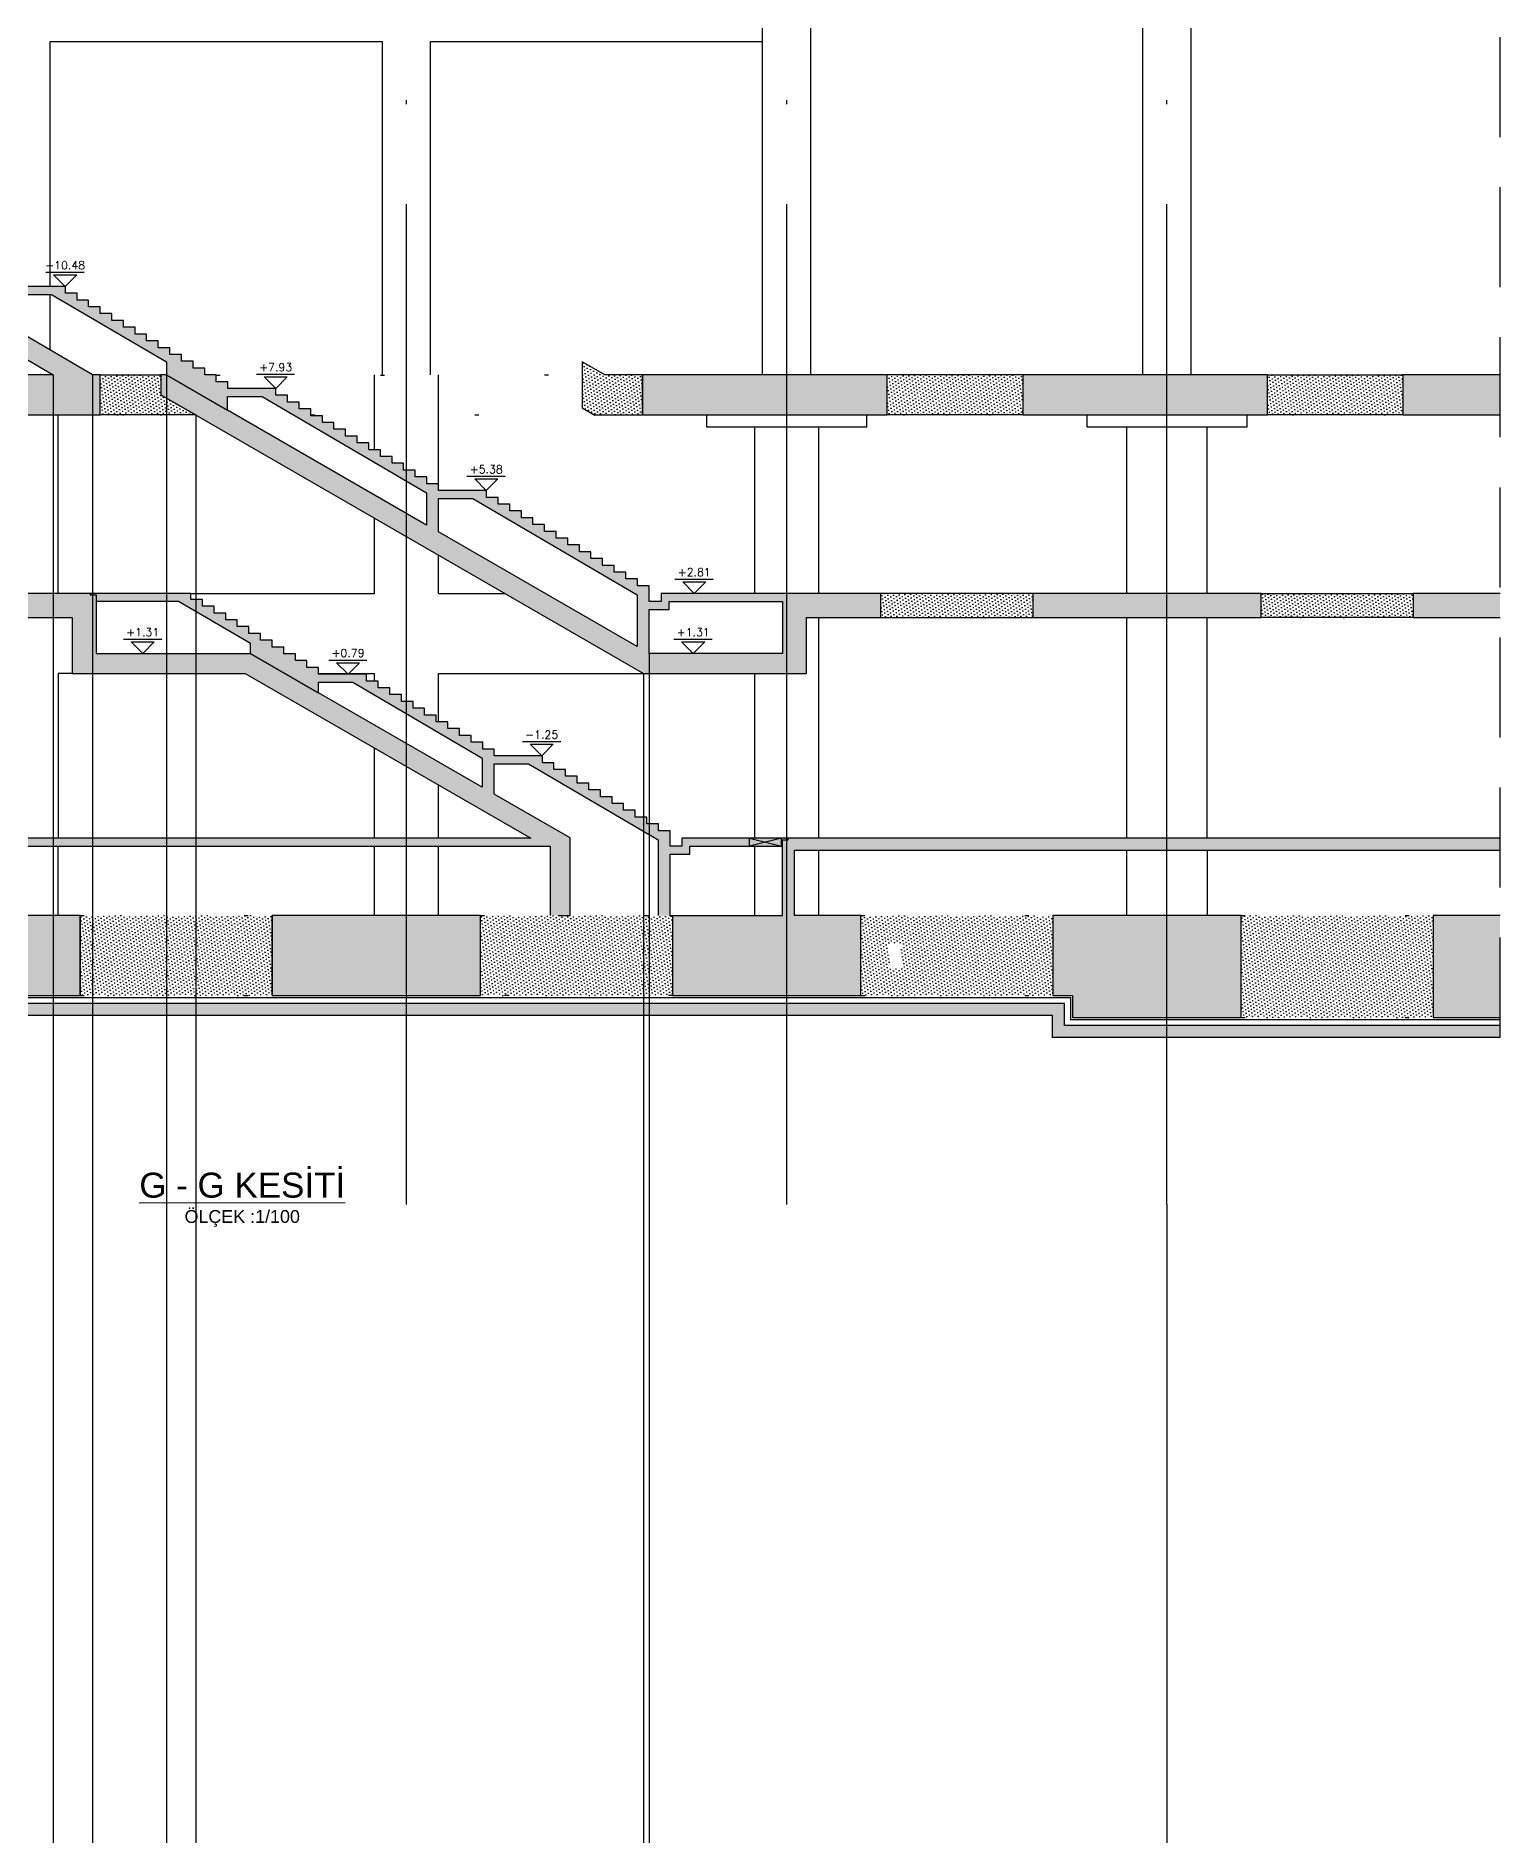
# Model space of a CAD drawing. Header units: millimetres. Extents: x 400408 to 401334, y 4543945 to 4544229.
# Drawn here: x 400618.74 to 400655.32, y 4544158.46 to 4544203.42 of the extents above; entities that cross this region are included whole.
import ezdxf
from ezdxf.enums import TextEntityAlignment as Align

# ---------------------------------------------------------------- set-up
doc = ezdxf.new("R2010")
doc.units = ezdxf.units.MM
for name, pattern in [('AKS', [3, 2.5, -0.25, 0, -0.25]), ('CIZGI', [0.4, 0.25, -0.15]), ('CONTINU', [0]), ('Dot', [4, 0, -4]), ('HIDDEN', [0.375, 0.25, -0.125])]:
    doc.linetypes.add(name, pattern=pattern)
for name, color, linetype in [('aks prota', 2, 'AKS'), ('görünüş prota', 4, 'Continuous'), ('kesik prota', 2, 'CIZGI'), ('kesit prota', 1, 'Continuous'), ('kesit tarama prota', 252, 'Continuous'), ('kot prota', 4, 'Continuous'), ('PRT-CST-rc_level', 6, 'Continuous'), ('PRT-CST-rc_levermark', 4, 'Continuous'), ('st_s_ölçü', 4, 'Continuous'), ('t35 prota', 3, 'Continuous'), ('tplan prota', 7, 'Continuous'), ('ölçü prota', 4, 'Continuous')]:
    doc.layers.add(name, color=color, linetype=linetype)
doc.styles.add('Arial', font='Arial.ttf')
doc.styles.add('OLCU', font='romanstw.shx')
pattern_1 = [(36, (400497.313364, 4543873.24662), (-0.014547592, 0.087543451), [0, -0.079375])]
pattern_2 = [(36, (400476.71549, 4544338.17902), (-0.014547592, 0.08754345), [0, -0.079375])]

# ---------------------------------------------------------------- blocks, each defined once
blk = doc.blocks.new('KOTK5')
at = {"layer": 'PRT-CST-rc_levermark'}
blk.add_line((217, 160), (-213, 160), dxfattribs=at)
blk.add_lwpolyline([(130, 130), (-130, 130), (0, 0)], close=True, dxfattribs=at)
at = {"layer": 'PRT-CST-rc_level', "style": 'OLCU'}
blk.add_attdef('000.00', text='', height=90, dxfattribs=at).set_placement((0, 193), align=Align.CENTER)

msp = doc.modelspace()

# ---------------------------------------------------------------- hatches: boundary and pattern name
at = {"layer": 'kesit tarama prota'}
h = msp.add_hatch(color=256, dxfattribs=at)
h.dxf.hatch_style = 1
h.paths.add_polyline_path([(400599.247, 4544194.348), (400613.647, 4544194.348), (400613.647, 4544194.948), (400598.747, 4544194.948), (400598.747, 4544203.778), (400603.28, 4544203.778), (400603.28, 4544202.178), (400606.836, 4544202.178), (400619.17, 4544194.948), (400615.847, 4544194.948), (400615.847, 4544194.348), (400617.897, 4544194.348), (400617.897, 4544193.947), (400620.345, 4544193.947), (400620.345, 4544194.948), (400620.159, 4544194.948), (400618.278, 4544196.051), (400618.278, 4544196.958), (400619.133, 4544196.958), (400622.001, 4544195.278), (400622.001, 4544194.948), (400621.865, 4544194.948), (400621.865, 4544194.448), (400633.92, 4544187.488), (400637.993, 4544187.488), (400637.993, 4544188.888), (400639.847, 4544188.888), (400639.847, 4544189.488), (400634.358, 4544189.488), (400634.358, 4544189.288), (400634.058, 4544189.288), (400634.058, 4544189.678), (400633.768, 4544189.678), (400633.768, 4544189.848), (400633.478, 4544189.848), (400633.478, 4544190.018), (400633.188, 4544190.018), (400633.188, 4544190.188), (400632.898, 4544190.188), (400632.898, 4544190.358), (400632.608, 4544190.358), (400632.608, 4544190.528), (400632.318, 4544190.528), (400632.318, 4544190.698), (400632.028, 4544190.698), (400632.028, 4544190.868), (400631.738, 4544190.868), (400631.738, 4544191.038), (400631.448, 4544191.038), (400631.448, 4544191.208), (400631.158, 4544191.208), (400631.158, 4544191.378), (400630.868, 4544191.378), (400630.868, 4544191.548), (400630.578, 4544191.548), (400630.578, 4544191.718), (400630.288, 4544191.718), (400630.288, 4544191.888), (400629.998, 4544191.888), (400629.998, 4544192.058), (400628.798, 4544192.058), (400628.798, 4544192.228), (400628.508, 4544192.228), (400628.508, 4544192.398), (400628.218, 4544192.398), (400628.218, 4544192.568), (400627.928, 4544192.568), (400627.928, 4544192.738), (400627.638, 4544192.738), (400627.638, 4544192.908), (400627.348, 4544192.908), (400627.348, 4544193.078), (400627.058, 4544193.078), (400627.058, 4544193.248), (400626.768, 4544193.248), (400626.768, 4544193.418), (400626.478, 4544193.418), (400626.478, 4544193.588), (400626.188, 4544193.588), (400626.188, 4544193.758), (400625.898, 4544193.758), (400625.898, 4544193.928), (400625.608, 4544193.928), (400625.608, 4544194.098), (400625.318, 4544194.098), (400625.318, 4544194.268), (400625.028, 4544194.268), (400625.028, 4544194.438), (400624.738, 4544194.438), (400624.738, 4544194.608), (400623.538, 4544194.608), (400623.538, 4544194.778), (400623.248, 4544194.778), (400623.248, 4544194.948), (400622.958, 4544194.948), (400622.958, 4544195.118), (400622.668, 4544195.118), (400622.668, 4544195.288), (400622.378, 4544195.288), (400622.378, 4544195.458), (400622.088, 4544195.458), (400622.088, 4544195.628), (400621.798, 4544195.628), (400621.798, 4544195.798), (400621.508, 4544195.798), (400621.508, 4544195.968), (400621.218, 4544195.968), (400621.218, 4544196.138), (400620.928, 4544196.138), (400620.928, 4544196.308), (400620.638, 4544196.308), (400620.638, 4544196.478), (400620.348, 4544196.478), (400620.348, 4544196.648), (400620.058, 4544196.648), (400620.058, 4544196.818), (400619.768, 4544196.818), (400619.768, 4544196.988), (400619.478, 4544196.988), (400619.478, 4544197.158), (400618.278, 4544197.158), (400618.278, 4544197.328), (400617.988, 4544197.328), (400617.988, 4544197.498), (400617.698, 4544197.498), (400617.698, 4544197.668), (400617.408, 4544197.668), (400617.408, 4544197.838), (400617.118, 4544197.838), (400617.118, 4544198.008), (400616.828, 4544198.008), (400616.828, 4544198.178), (400616.538, 4544198.178), (400616.538, 4544198.348), (400616.248, 4544198.348), (400616.248, 4544198.518), (400615.958, 4544198.518), (400615.958, 4544198.688), (400615.668, 4544198.688), (400615.668, 4544198.858), (400615.378, 4544198.858), (400615.378, 4544199.028), (400615.088, 4544199.028), (400615.088, 4544199.198), (400614.798, 4544199.198), (400614.798, 4544199.368), (400614.508, 4544199.368), (400614.508, 4544199.538), (400613.308, 4544199.538), (400613.308, 4544199.708), (400613.018, 4544199.708), (400613.018, 4544199.878), (400612.728, 4544199.878), (400612.728, 4544200.048), (400612.438, 4544200.048), (400612.438, 4544200.218), (400612.148, 4544200.218), (400612.148, 4544200.388), (400611.858, 4544200.388), (400611.858, 4544200.558), (400611.568, 4544200.558), (400611.568, 4544200.728), (400611.278, 4544200.728), (400611.278, 4544200.898), (400610.988, 4544200.898), (400610.988, 4544201.068), (400610.698, 4544201.068), (400610.698, 4544201.238), (400610.408, 4544201.238), (400610.408, 4544201.408), (400610.118, 4544201.408), (400610.118, 4544201.578), (400609.828, 4544201.578), (400609.828, 4544201.748), (400609.538, 4544201.748), (400609.538, 4544201.918), (400608.338, 4544201.918), (400608.338, 4544202.088), (400608.048, 4544202.088), (400608.048, 4544202.258), (400607.758, 4544202.258), (400607.758, 4544202.428), (400607.468, 4544202.428), (400607.468, 4544202.598), (400607.178, 4544202.598), (400607.178, 4544202.768), (400606.888, 4544202.768), (400606.888, 4544202.938), (400606.598, 4544202.938), (400606.598, 4544203.108), (400606.308, 4544203.108), (400606.308, 4544203.278), (400606.018, 4544203.278), (400606.018, 4544203.448), (400605.728, 4544203.448), (400605.728, 4544203.618), (400605.438, 4544203.618), (400605.438, 4544203.788), (400605.148, 4544203.788), (400605.148, 4544203.958), (400604.858, 4544203.958), (400604.858, 4544204.128), (400604.568, 4544204.128), (400604.568, 4544204.278), (400598.747, 4544204.278), (400598.747, 4544210.238), (400613.647, 4544210.238), (400613.647, 4544210.738), (400596.847, 4544210.738), (400596.847, 4544210.238), (400597.247, 4544210.238), (400597.247, 4544179.438), (400613.147, 4544179.438), (400613.147, 4544181.438), (400599.247, 4544181.438), (400599.247, 4544183.168), (400631.589, 4544183.168), (400631.589, 4544181.438), (400632.089, 4544181.438), (400632.089, 4544183.376), (400630.193, 4544184.471), (400630.193, 4544185.228), (400631.048, 4544185.228), (400634.283, 4544183.332), (400634.283, 4544181.438), (400634.583, 4544181.438), (400634.583, 4544182.968), (400635.078, 4544182.968), (400635.078, 4544183.168), (400637.389, 4544183.168), (400637.389, 4544181.438), (400634.647, 4544181.438), (400634.647, 4544179.438), (400639.347, 4544179.438), (400639.347, 4544181.438), (400637.689, 4544181.438), (400637.689, 4544183.068), (400655.316, 4544183.068), (400655.316, 4544183.368), (400634.878, 4544183.368), (400634.878, 4544183.168), (400634.583, 4544183.168), (400634.583, 4544183.558), (400634.293, 4544183.558), (400634.293, 4544183.728), (400634.003, 4544183.728), (400634.003, 4544183.898), (400633.713, 4544183.898), (400633.713, 4544184.068), (400633.423, 4544184.068), (400633.423, 4544184.238), (400633.133, 4544184.238), (400633.133, 4544184.408), (400632.843, 4544184.408), (400632.843, 4544184.578), (400632.553, 4544184.578), (400632.553, 4544184.748), (400632.263, 4544184.748), (400632.263, 4544184.918), (400631.973, 4544184.918), (400631.973, 4544185.088), (400631.683, 4544185.088), (400631.683, 4544185.258), (400631.393, 4544185.258), (400631.393, 4544185.428), (400630.193, 4544185.428), (400630.193, 4544185.598), (400629.903, 4544185.598), (400629.903, 4544185.768), (400629.613, 4544185.768), (400629.613, 4544185.938), (400629.323, 4544185.938), (400629.323, 4544186.108), (400629.033, 4544186.108), (400629.033, 4544186.278), (400628.743, 4544186.278), (400628.743, 4544186.448), (400628.453, 4544186.448), (400628.453, 4544186.618), (400628.163, 4544186.618), (400628.163, 4544186.788), (400627.873, 4544186.788), (400627.873, 4544186.958), (400627.583, 4544186.958), (400627.583, 4544187.128), (400627.293, 4544187.128), (400627.293, 4544187.298), (400627.003, 4544187.298), (400627.003, 4544187.468), (400625.803, 4544187.468), (400625.803, 4544187.638), (400625.513, 4544187.638), (400625.513, 4544187.808), (400625.223, 4544187.808), (400625.223, 4544187.978), (400624.933, 4544187.978), (400624.933, 4544188.148), (400624.643, 4544188.148), (400624.643, 4544188.318), (400624.353, 4544188.318), (400624.353, 4544188.488), (400624.063, 4544188.488), (400624.063, 4544188.658), (400623.773, 4544188.658), (400623.773, 4544188.828), (400623.483, 4544188.828), (400623.483, 4544188.998), (400623.193, 4544188.998), (400623.193, 4544189.168), (400622.903, 4544189.168), (400622.903, 4544189.338), (400622.613, 4544189.338), (400622.613, 4544189.488), (400615.847, 4544189.488), (400615.847, 4544188.888), (400619.647, 4544188.888), (400619.647, 4544187.488), (400623.966, 4544187.488), (400631.102, 4544183.368), (400599.247, 4544183.368), (400599.247, 4544188.888), (400613.647, 4544188.888), (400613.647, 4544189.488), (400599.247, 4544189.488)])
h.paths.add_polyline_path([(400603.78, 4544202.678), (400603.78, 4544204.078), (400604.258, 4544204.078), (400606.646, 4544202.678)], flags=16)
h.paths.add_polyline_path([(400613.308, 4544198.964), (400613.308, 4544199.338), (400614.163, 4544199.338), (400617.978, 4544197.102), (400617.978, 4544196.227)], flags=16)
h.paths.add_polyline_path([(400620.247, 4544189.288), (400622.303, 4544189.288), (400624.1, 4544188.235), (400624.1, 4544187.988), (400620.247, 4544187.988)], flags=16)
h.paths.add_polyline_path([(400623.528, 4544194.066), (400623.528, 4544194.408), (400624.393, 4544194.408), (400628.498, 4544192.002), (400628.498, 4544191.196)], flags=16)
h.paths.add_polyline_path([(400625.803, 4544187.268), (400626.658, 4544187.268), (400629.893, 4544185.372), (400629.893, 4544184.644), (400625.803, 4544187.005)], flags=16)
h.paths.add_polyline_path([(400628.798, 4544191.858), (400629.653, 4544191.858), (400633.758, 4544189.452), (400633.758, 4544188.16), (400628.798, 4544191.023)], flags=16)
h.paths.add_polyline_path([(400634.058, 4544189.088), (400634.558, 4544189.088), (400634.558, 4544189.288), (400637.393, 4544189.288), (400637.393, 4544187.988), (400634.058, 4544187.988)], flags=16)
h = msp.add_hatch(dxfattribs=at)
h.set_pattern_fill('DOTS', color=2, scale=0.05, angle=36)
h.set_pattern_definition([(36, (400487.79986, 4543873.24662), (-0.014547592, 0.087543451), [0, -0.079375])])
h.paths.add_polyline_path([(400633.892, 4544194.948), (400632.957, 4544194.948), (400632.389, 4544195.276), (400632.389, 4544194.948), (400632.389, 4544194.121), (400632.689, 4544193.948), (400633.892, 4544193.948)])
h = msp.add_hatch(dxfattribs=at)
h.set_pattern_fill('DOTS', color=2, scale=0.05, angle=36)
h.set_pattern_definition([(36, (400504.01121, 4543873.24662), (-0.014547592, 0.087543451), [0, -0.079375])])
h.paths.add_polyline_path([(400621.865, 4544194.448), (400621.865, 4544194.946), (400620.345, 4544194.948), (400620.345, 4544193.947), (400622.734, 4544193.947)])
h = msp.add_hatch(color=256, dxfattribs=at)
h.dxf.hatch_style = 1
h.paths.add_polyline_path([(400640.009, 4544194.948), (400633.892, 4544194.948), (400633.892, 4544193.948), (400640.009, 4544193.948)])
h = msp.add_hatch(dxfattribs=at)
h.set_pattern_fill('DOTS', color=2, scale=0.05, angle=36)
h.set_pattern_definition(pattern_1)
h.paths.add_polyline_path([(400643.392, 4544194.948), (400640.009, 4544194.948), (400640.009, 4544193.948), (400643.392, 4544193.948)])
h = msp.add_hatch(color=256, dxfattribs=at)
h.dxf.hatch_style = 1
h.paths.add_polyline_path([(400649.509, 4544194.948), (400643.392, 4544194.948), (400643.392, 4544193.948), (400649.509, 4544193.948)])
h = msp.add_hatch(dxfattribs=at)
h.set_pattern_fill('DOTS', color=2, scale=0.05, angle=36)
h.set_pattern_definition(pattern_1)
h.paths.add_polyline_path([(400652.892, 4544194.948), (400649.509, 4544194.948), (400649.509, 4544193.948), (400652.892, 4544193.948)])
h = msp.add_hatch(color=256, dxfattribs=at)
h.dxf.hatch_style = 1
h.paths.add_polyline_path([(400655.316, 4544194.948), (400652.892, 4544194.948), (400652.892, 4544193.948), (400655.316, 4544193.948)])
h = msp.add_hatch(dxfattribs=at)
h.set_pattern_fill('DOTS', color=2, scale=0.05, angle=36)
h.set_pattern_definition(pattern_1)
h.paths.add_polyline_path([(400643.647, 4544189.488), (400639.847, 4544189.488), (400639.847, 4544188.888), (400643.647, 4544188.888)])
h = msp.add_hatch(color=256, dxfattribs=at)
h.dxf.hatch_style = 1
h.paths.add_polyline_path([(400649.347, 4544189.488), (400643.647, 4544189.488), (400643.647, 4544188.888), (400649.347, 4544188.888)])
h = msp.add_hatch(dxfattribs=at)
h.set_pattern_fill('DOTS', color=2, scale=0.05, angle=36)
h.set_pattern_definition(pattern_1)
h.paths.add_polyline_path([(400653.147, 4544189.488), (400649.347, 4544189.488), (400649.347, 4544188.888), (400653.147, 4544188.888)])
h = msp.add_hatch(color=256, dxfattribs=at)
h.dxf.hatch_style = 1
h.paths.add_polyline_path([(400655.316, 4544189.488), (400653.147, 4544189.488), (400653.147, 4544188.888), (400655.316, 4544188.888)])
h = msp.add_hatch(color=256, dxfattribs=at)
h.dxf.hatch_style = 1
h.paths.add_polyline_path([(400619.847, 4544181.438), (400616.347, 4544181.438), (400616.347, 4544179.438), (400619.847, 4544179.438)], flags=17)
h = msp.add_hatch(dxfattribs=at)
h.set_pattern_fill('DOTS', color=2, scale=0.05, angle=36)
h.set_pattern_definition(pattern_2)
h.paths.add_polyline_path([(400624.647, 4544181.438), (400619.847, 4544181.438), (400619.847, 4544179.438), (400624.647, 4544179.438)])
h = msp.add_hatch(color=256, dxfattribs=at)
h.dxf.hatch_style = 1
h.paths.add_polyline_path([(400629.847, 4544181.438), (400624.647, 4544181.438), (400624.647, 4544179.438), (400629.847, 4544179.438)])
h = msp.add_hatch(dxfattribs=at)
h.set_pattern_fill('DOTS', color=2, scale=0.05, angle=36)
h.set_pattern_definition(pattern_2)
h.paths.add_polyline_path([(400634.647, 4544181.438), (400629.847, 4544181.438), (400629.847, 4544179.438), (400634.647, 4544179.438)])
h = msp.add_hatch(dxfattribs=at)
h.set_pattern_fill('DOTS', color=2, scale=0.05, angle=36)
h.set_pattern_definition(pattern_2)
h.paths.add_polyline_path([(400644.147, 4544181.438), (400639.347, 4544181.438), (400639.347, 4544179.438), (400644.147, 4544179.438)])
h.paths.add_polyline_path([(400640.358, 4544180.131), (400640.358, 4544180.746), (400640.058, 4544180.746), (400640.058, 4544180.131)], flags=16)
h = msp.add_hatch(color=256, dxfattribs=at)
h.dxf.hatch_style = 1
h.paths.add_polyline_path([(400648.847, 4544181.438), (400644.147, 4544181.438), (400644.147, 4544179.438), (400644.639, 4544179.438), (400644.639, 4544178.888), (400648.847, 4544178.888)])
h = msp.add_hatch(dxfattribs=at)
h.set_pattern_fill('DOTS', color=2, scale=0.05, angle=36)
h.set_pattern_definition(pattern_2)
h.paths.add_polyline_path([(400653.647, 4544181.438), (400648.847, 4544181.438), (400648.847, 4544178.888), (400653.647, 4544178.888)])
h = msp.add_hatch(color=256, dxfattribs=at)
h.dxf.hatch_style = 1
h.paths.add_polyline_path([(400655.316, 4544181.438), (400653.647, 4544181.438), (400653.647, 4544178.888), (400655.316, 4544178.888)])
h = msp.add_hatch(dxfattribs=at)
h.set_pattern_fill('AR-CONC', color=253, scale=0.001)
h.set_pattern_definition([(50, (400476.71549, 4544338.17902), (0.18218467, -0.01593909), [0.01905, -0.20955]), (355, (400476.71549, 4544338.17902), (-0.03524342, 0.19105685), [0.01524, -0.16764058]), (100.451445, (400476.73067, 4544338.1777), (0.14694125, 0.17511775), [0.01619001, -0.17809024]), (46.1842, (400476.7155, 4544338.22982), (0.27107904, -0.04204233), [0.028575, -0.314325]), (96.63556, (400476.73808, 4544338.22632), (0.23740413, 0.24742612), [0.02428502, -0.2671356]), (351.18415, (400476.7155, 4544338.22982), (0.23740413, 0.24742612), [0.02285997, -0.25145973]), (21, (400476.74089, 4544338.21712), (0.15161439, -0.1022652), [0.01905, -0.20955]), (326, (400476.74089, 4544338.21712), (0.06180203, 0.18418797), [0.01524, -0.16764]), (71.451445, (400476.75352, 4544338.2086), (0.21341642, 0.08192277), [0.01619001, -0.17808994]), (37.5, (400476.71549, 4544338.17902), (0.003088603, 0.084555039), [0, -0.165608, 0, -0.17018, 0, -0.168275]), (7.5, (400476.71549, 4544338.17902), (0.066819663, 0.100180575), [0, -0.097028, 0, -0.161798, 0, -0.064135]), (327.5, (400476.65885, 4544338.17902), (0.135590595, -0.005728744), [0, -0.0635, 0, -0.19812, 0, -0.26289]), (317.5, (400476.63345, 4544338.17902), (0.14812918, 0.02542649), [0, -0.08255, 0, -0.131572, 0, -0.18669])])
h.paths.add_polyline_path([(400644.439, 4544179.238), (400596.447, 4544179.238), (400596.447, 4544178.938), (400644.139, 4544178.938), (400644.139, 4544178.388), (400655.316, 4544178.388), (400655.316, 4544178.688), (400644.439, 4544178.688)])

# ---------------------------------------------------------------- linework, layer by layer
at = {"layer": 'aks prota', "ltscale": 10}
for p, q in [((400627.997, 4544174.216), (400627.997, 4544224.14)), ((400637.497, 4544174.216), (400637.497, 4544224.14)), ((400646.997, 4544174.216), (400646.997, 4544224.14))]:
    msp.add_line(p, q, dxfattribs=at)
at = {"layer": 'görünüş prota'}
for p, q in [((400619.097, 4544197.158), (400619.097, 4544203.278)), ((400627.397, 4544194.947), (400627.397, 4544203.278)), ((400628.597, 4544194.947), (400628.597, 4544203.278)), ((400636.896, 4544194.948), (400636.896, 4544203.678)), ((400638.096, 4544194.948), (400638.096, 4544203.678)), ((400646.397, 4544194.948), (400646.397, 4544203.678)), ((400647.597, 4544194.948), (400647.597, 4544203.678)), ((400619.097, 4544195.571), (400619.097, 4544196.958)), ((400627.197, 4544193.078), (400627.197, 4544194.947)), ((400628.797, 4544192.228), (400628.797, 4544194.947)), ((400619.297, 4544189.488), (400619.296, 4544193.947)), ((400636.697, 4544189.488), (400636.697, 4544193.648)), ((400638.297, 4544189.488), (400638.297, 4544193.648)), ((400645.997, 4544189.488), (400645.997, 4544193.648)), ((400647.997, 4544189.488), (400647.997, 4544193.648)), ((400627.197, 4544189.488), (400627.197, 4544191.37)), ((400628.797, 4544189.488), (400628.797, 4544190.447)), ((400638.297, 4544183.368), (400638.297, 4544188.888)), ((400645.997, 4544183.368), (400645.997, 4544188.888)), ((400647.997, 4544183.368), (400647.997, 4544188.888)), ((400627.197, 4544187.298), (400627.197, 4544187.488)), ((400628.797, 4544186.278), (400628.797, 4544187.488)), ((400636.697, 4544183.368), (400636.697, 4544187.488)), ((400627.197, 4544183.368), (400627.197, 4544185.623)), ((400628.797, 4544183.368), (400628.797, 4544184.7)), ((400619.297, 4544181.438), (400619.297, 4544183.168)), ((400627.197, 4544181.438), (400627.197, 4544183.168)), ((400628.797, 4544181.438), (400628.797, 4544183.168)), ((400636.697, 4544181.438), (400636.697, 4544183.168)), ((400638.297, 4544181.438), (400638.297, 4544183.068)), ((400645.997, 4544181.438), (400645.997, 4544183.068)), ((400647.997, 4544183.068), (400647.997, 4544181.438))]:
    msp.add_line(p, q, dxfattribs=at)
for points in [[(400633.943, 4544194.948), (400632.957, 4544194.948), (400632.389, 4544195.276), (400632.389, 4544194.121), (400632.689, 4544193.948), (400633.892, 4544193.948), (400633.892, 4544194.948)], [(400620.345, 4544194.948), (400621.865, 4544194.946), (400621.865, 4544194.448), (400622.734, 4544193.947), (400620.345, 4544193.947)], [(400643.392, 4544194.948), (400640.009, 4544194.948)], [(400649.509, 4544194.948), (400652.892, 4544194.948)], [(400643.392, 4544193.948), (400640.009, 4544193.948)], [(400652.892, 4544193.948), (400649.509, 4544193.948)], [(400643.647, 4544189.488), (400639.847, 4544189.488)], [(400649.347, 4544189.488), (400653.147, 4544189.488)], [(400639.847, 4544188.888), (400643.647, 4544188.888)], [(400653.147, 4544188.888), (400649.347, 4544188.888)], [(400655.316, 4544178.688), (400644.439, 4544178.688), (400644.439, 4544179.238), (400596.447, 4544179.238)], [(400655.316, 4544178.388), (400644.139, 4544178.388), (400644.139, 4544178.938), (400596.447, 4544178.938)]]:
    msp.add_lwpolyline(points, dxfattribs=at)
at = {"layer": 'görünüş prota', "color": 4, "linetype": 'Dot'}
for points in [[(400623.248, 4544194.943), (400632.389, 4544194.947)], [(400625.608, 4544193.948), (400632.957, 4544193.948)], [(400619.847, 4544181.438), (400624.747, 4544181.438)], [(400629.847, 4544181.438), (400634.568, 4544181.438)], [(400639.347, 4544181.438), (400644.147, 4544181.438)], [(400648.847, 4544181.438), (400653.647, 4544181.438)], [(400619.847, 4544179.438), (400624.747, 4544179.438)], [(400634.647, 4544179.438), (400629.847, 4544179.438)], [(400639.347, 4544179.438), (400644.147, 4544179.438)], [(400648.847, 4544178.888), (400653.647, 4544178.888)]]:
    msp.add_lwpolyline(points, dxfattribs=at)
at = {"layer": 'kesik prota', "linetype": 'HIDDEN', "ltscale": 10}
msp.add_lwpolyline([(400655.316, 4544178.388), (400655.316, 4544218.038)], dxfattribs=at)
at = {"layer": 'kesik prota', "ltscale": 10}
for points in [[(400622.001, 4544194.948), (400623.528, 4544194.066)], [(400620.1, 4544189.488), (400620.101, 4544189.448), (400620.247, 4544189.448), (400620.247, 4544189.288)], [(400624.1, 4544187.988), (400625.803, 4544187.005)], [(400636.565, 4544183.368), (400637.365, 4544183.168), (400637.365, 4544183.368), (400636.565, 4544183.168), (400636.565, 4544183.368)], [(400637.389, 4544183.168), (400637.389, 4544183.328), (400637.534, 4544183.328), (400637.534, 4544183.368)]]:
    msp.add_lwpolyline(points, dxfattribs=at)
at = {"layer": 'kesit prota'}
msp.add_line((400625.803, 4544187.005), (400625.803, 4544187.268), dxfattribs=at)
at = {"layer": 'kesit prota', "color": 1}
for p, q in [((400637.389, 4544181.438), (400637.389, 4544183.168)), ((400637.689, 4544183.068), (400655.316, 4544183.068)), ((400637.689, 4544181.438), (400637.689, 4544183.068)), ((400619.847, 4544181.438), (400619.847, 4544179.438)), ((400624.647, 4544179.438), (400624.647, 4544181.438)), ((400634.568, 4544181.438), (400637.389, 4544181.438))]:
    msp.add_line(p, q, dxfattribs=at)
for points in [[(400598.747, 4544194.948), (400598.747, 4544203.778), (400603.28, 4544203.778), (400603.28, 4544202.178), (400606.836, 4544202.178), (400619.17, 4544194.948), (400615.847, 4544194.948), (400615.847, 4544194.348), (400617.897, 4544194.348), (400617.897, 4544193.947), (400620.345, 4544193.947)], [(400618.278, 4544196.958), (400619.133, 4544196.958), (400622.001, 4544195.278), (400622.001, 4544194.948), (400621.865, 4544194.948), (400621.865, 4544194.448), (400633.92, 4544187.488), (400637.993, 4544187.488), (400637.993, 4544188.888), (400639.847, 4544188.888), (400639.847, 4544189.488), (400634.358, 4544189.488), (400634.358, 4544189.288), (400634.058, 4544189.288), (400634.058, 4544189.678), (400633.768, 4544189.678), (400633.768, 4544189.848), (400633.478, 4544189.848), (400633.478, 4544190.018), (400633.188, 4544190.018), (400633.188, 4544190.188), (400632.898, 4544190.188), (400632.898, 4544190.358), (400632.608, 4544190.358), (400632.608, 4544190.528), (400632.318, 4544190.528), (400632.318, 4544190.698), (400632.028, 4544190.698), (400632.028, 4544190.868), (400631.738, 4544190.868), (400631.738, 4544191.038), (400631.448, 4544191.038), (400631.448, 4544191.208), (400631.158, 4544191.208), (400631.158, 4544191.378), (400630.868, 4544191.378), (400630.868, 4544191.548), (400630.578, 4544191.548), (400630.578, 4544191.718), (400630.288, 4544191.718), (400630.288, 4544191.888), (400629.998, 4544191.888), (400629.998, 4544192.058), (400628.798, 4544192.058), (400628.798, 4544192.228), (400628.508, 4544192.228), (400628.508, 4544192.398), (400628.218, 4544192.398), (400628.218, 4544192.568), (400627.928, 4544192.568), (400627.928, 4544192.738), (400627.638, 4544192.738), (400627.638, 4544192.908), (400627.348, 4544192.908), (400627.348, 4544193.078), (400627.058, 4544193.078), (400627.058, 4544193.248), (400626.768, 4544193.248), (400626.768, 4544193.418), (400626.478, 4544193.418), (400626.478, 4544193.588), (400626.188, 4544193.588), (400626.188, 4544193.758), (400625.898, 4544193.758), (400625.898, 4544193.928), (400625.608, 4544193.928), (400625.608, 4544194.098), (400625.318, 4544194.098), (400625.318, 4544194.268), (400625.028, 4544194.268), (400625.028, 4544194.438), (400624.738, 4544194.438), (400624.738, 4544194.608), (400623.538, 4544194.608), (400623.538, 4544194.778), (400623.248, 4544194.778), (400623.248, 4544194.948), (400622.958, 4544194.948), (400622.958, 4544195.118), (400622.668, 4544195.118), (400622.668, 4544195.288), (400622.378, 4544195.288), (400622.378, 4544195.458), (400622.088, 4544195.458), (400622.088, 4544195.628), (400621.798, 4544195.628), (400621.798, 4544195.798), (400621.508, 4544195.798), (400621.508, 4544195.968), (400621.218, 4544195.968), (400621.218, 4544196.138), (400620.928, 4544196.138), (400620.928, 4544196.308), (400620.638, 4544196.308), (400620.638, 4544196.478), (400620.348, 4544196.478), (400620.348, 4544196.648), (400620.058, 4544196.648), (400620.058, 4544196.818), (400619.768, 4544196.818), (400619.768, 4544196.988), (400619.478, 4544196.988), (400619.478, 4544197.158), (400618.278, 4544197.158)], [(400620.345, 4544193.947), (400620.345, 4544194.948), (400620.159, 4544194.948), (400618.278, 4544196.051)], [(400655.316, 4544194.948), (400652.892, 4544194.948), (400652.892, 4544193.948), (400655.316, 4544193.948)], [(400655.316, 4544183.368), (400634.878, 4544183.368), (400634.878, 4544183.168), (400634.583, 4544183.168), (400634.583, 4544183.558), (400634.293, 4544183.558), (400634.293, 4544183.728), (400634.003, 4544183.728), (400634.003, 4544183.898), (400633.713, 4544183.898), (400633.713, 4544184.068), (400633.423, 4544184.068), (400633.423, 4544184.238), (400633.133, 4544184.238), (400633.133, 4544184.408), (400632.843, 4544184.408), (400632.843, 4544184.578), (400632.553, 4544184.578), (400632.553, 4544184.748), (400632.263, 4544184.748), (400632.263, 4544184.918), (400631.973, 4544184.918), (400631.973, 4544185.088), (400631.683, 4544185.088), (400631.683, 4544185.258), (400631.393, 4544185.258), (400631.393, 4544185.428), (400630.193, 4544185.428), (400630.193, 4544185.598), (400629.903, 4544185.598), (400629.903, 4544185.768), (400629.613, 4544185.768), (400629.613, 4544185.938), (400629.323, 4544185.938), (400629.323, 4544186.108), (400629.033, 4544186.108), (400629.033, 4544186.278), (400628.743, 4544186.278), (400628.743, 4544186.448), (400628.453, 4544186.448), (400628.453, 4544186.618), (400628.163, 4544186.618), (400628.163, 4544186.788), (400627.873, 4544186.788), (400627.873, 4544186.958), (400627.583, 4544186.958), (400627.583, 4544187.128), (400627.293, 4544187.128), (400627.293, 4544187.298), (400627.003, 4544187.298), (400627.003, 4544187.468), (400625.803, 4544187.468), (400625.803, 4544187.638), (400625.513, 4544187.638), (400625.513, 4544187.808), (400625.223, 4544187.808), (400625.223, 4544187.978), (400624.933, 4544187.978), (400624.933, 4544188.148), (400624.643, 4544188.148), (400624.643, 4544188.318), (400624.353, 4544188.318), (400624.353, 4544188.488), (400624.063, 4544188.488), (400624.063, 4544188.658), (400623.773, 4544188.658), (400623.773, 4544188.828), (400623.483, 4544188.828), (400623.483, 4544188.998), (400623.193, 4544188.998), (400623.193, 4544189.168), (400622.903, 4544189.168), (400622.903, 4544189.338), (400622.613, 4544189.338), (400622.613, 4544189.488), (400615.847, 4544189.488)], [(400655.316, 4544189.488), (400653.147, 4544189.488), (400653.147, 4544188.888), (400655.316, 4544188.888)], [(400615.847, 4544188.888), (400619.647, 4544188.888), (400619.647, 4544187.488), (400623.966, 4544187.488), (400631.102, 4544183.368), (400599.247, 4544183.368)], [(400625.803, 4544187.268), (400626.658, 4544187.268), (400629.893, 4544185.372), (400629.893, 4544184.644), (400625.803, 4544187.005)], [(400630.193, 4544184.48), (400630.193, 4544185.228)], [(400630.193, 4544185.228), (400631.048, 4544185.228), (400634.283, 4544183.332), (400634.283, 4544181.438)], [(400632.089, 4544181.438), (400632.089, 4544183.376), (400630.193, 4544184.471)], [(400599.247, 4544183.168), (400631.589, 4544183.168), (400631.589, 4544181.438)], [(400634.583, 4544181.438), (400634.583, 4544182.968), (400635.078, 4544182.968), (400635.078, 4544183.168), (400637.389, 4544183.168)], [(400619.847, 4544181.438), (400616.347, 4544181.438), (400616.347, 4544179.438), (400619.847, 4544179.438), (400619.847, 4544181.438)], [(400629.847, 4544181.438), (400624.647, 4544181.438), (400624.647, 4544179.438), (400629.847, 4544179.438), (400629.847, 4544181.438)], [(400634.568, 4544181.438), (400634.647, 4544181.438), (400634.647, 4544179.438), (400639.347, 4544179.438), (400639.347, 4544181.438), (400637.689, 4544181.438)], [(400644.639, 4544178.888), (400648.847, 4544178.888), (400648.847, 4544181.438), (400644.147, 4544181.438), (400644.147, 4544179.438), (400644.639, 4544179.438), (400644.639, 4544178.888)], [(400655.316, 4544181.438), (400653.647, 4544181.438), (400653.647, 4544178.888)], [(400653.647, 4544178.888), (400655.316, 4544178.888)]]:
    msp.add_lwpolyline(points, dxfattribs=at)
for points in [[(400633.892, 4544193.948), (400640.009, 4544193.948), (400640.009, 4544194.948), (400633.892, 4544194.948)], [(400643.392, 4544193.948), (400649.509, 4544193.948), (400649.509, 4544194.948), (400643.392, 4544194.948)], [(400643.647, 4544188.888), (400649.347, 4544188.888), (400649.347, 4544189.488), (400643.647, 4544189.488)], [(400624.1, 4544188.235), (400622.303, 4544189.288), (400620.247, 4544189.288), (400620.247, 4544187.988), (400624.1, 4544187.988)], [(400634.558, 4544189.288), (400637.393, 4544189.288), (400637.393, 4544187.988), (400634.058, 4544187.988), (400634.058, 4544189.088), (400634.558, 4544189.088)]]:
    msp.add_lwpolyline(points, close=True, dxfattribs=at)
at = {"layer": 'kesit prota'}
msp.add_lwpolyline([(400623.528, 4544194.408), (400624.393, 4544194.408), (400628.498, 4544192.002), (400628.498, 4544191.196), (400623.528, 4544194.066)], close=True, dxfattribs=at)
msp.add_lwpolyline([(400633.758, 4544188.16), (400628.798, 4544191.023), (400628.798, 4544191.858), (400629.653, 4544191.858), (400633.758, 4544189.452), (400633.758, 4544188.16)], dxfattribs=at)
at = {"layer": 'kesit tarama prota'}
msp.add_lwpolyline([(400655.316, 4544183.068), (400655.316, 4544183.368)], dxfattribs=at)
at = {"layer": 'st_s_ölçü', "color": 4, "linetype": 'CONTINU', "ltscale": 0.1}
for p, q in [((400619.17, 4544194.948), (400619.17, 4544111.928)), ((400622.734, 4544193.947), (400622.734, 4544111.928)), ((400633.92, 4544187.488), (400633.92, 4544111.928)), ((400646.997, 4544174.216), (400646.997, 4544132.528))]:
    msp.add_line(p, q, dxfattribs=at)
at = {"layer": 'st_s_ölçü', "color": 1, "linetype": 'CONTINU', "ltscale": 0.1}
for p, q in [((400620.159, 4544194.948), (400620.159, 4544111.928)), ((400622.001, 4544194.948), (400622.001, 4544111.928)), ((400634.058, 4544187.988), (400634.058, 4544111.928))]:
    msp.add_line(p, q, dxfattribs=at)
at = {"layer": 'ölçü prota'}
for points in [[(400619.097, 4544203.278), (400627.397, 4544203.278)], [(400628.597, 4544203.278), (400636.896, 4544203.278)], [(400635.497, 4544193.948), (400635.497, 4544193.648), (400639.497, 4544193.648), (400639.497, 4544193.948)], [(400644.997, 4544193.948), (400644.997, 4544193.648), (400648.997, 4544193.648), (400648.997, 4544193.948)], [(400622.613, 4544189.488), (400627.197, 4544189.488)], [(400628.797, 4544189.488), (400630.456, 4544189.488)], [(400619.647, 4544187.488), (400619.297, 4544187.488), (400619.297, 4544183.368)], [(400625.803, 4544187.488), (400627.197, 4544187.488)], [(400628.797, 4544187.488), (400633.92, 4544187.488)], [(400631.789, 4544181.438), (400632.089, 4544181.438)], [(400596.447, 4544179.388), (400644.589, 4544179.388), (400644.589, 4544178.838), (400655.316, 4544178.838)]]:
    msp.add_lwpolyline(points, dxfattribs=at)

# ---------------------------------------------------------------- block references
at = {"layer": 'kot prota', "linetype": 'CONTINU', "ltscale": 0.1}
ref = msp.add_blockref('KOTK5', (400619.472, 4544197.158), dxfattribs=dict(at, xscale=-0.002222222222222222, yscale=0.002222222222222222, zscale=0.002222222222222222))
ref.add_attrib('000.00', '+10.48', dxfattribs={"layer": 'PRT-CST-rc_level', "height": 0.2, "style": 'OLCU'}).set_placement((400619.472, 4544197.588), align=Align.CENTER)
ref = msp.add_blockref('KOTK5', (400624.732, 4544194.608), dxfattribs=dict(at, xscale=-0.002222222222222222, yscale=0.002222222222222222, zscale=0.002222222222222222))
ref.add_attrib('000.00', '+7.93', dxfattribs={"layer": 'PRT-CST-rc_level', "height": 0.2, "style": 'OLCU'}).set_placement((400624.732, 4544195.038), align=Align.CENTER)
ref = msp.add_blockref('KOTK5', (400629.992, 4544192.058), dxfattribs=dict(at, xscale=-0.002222222222222222, yscale=0.002222222222222222, zscale=0.002222222222222222))
ref.add_attrib('000.00', '+5.38', dxfattribs={"layer": 'PRT-CST-rc_level', "height": 0.2, "style": 'OLCU'}).set_placement((400629.992, 4544192.488), align=Align.CENTER)
ref = msp.add_blockref('KOTK5', (400635.188, 4544189.488), dxfattribs=dict(at, xscale=-0.002222222222222222, yscale=0.002222222222222222, zscale=0.002222222222222222))
ref.add_attrib('000.00', '+2.81', dxfattribs={"layer": 'PRT-CST-rc_level', "height": 0.2, "style": 'OLCU'}).set_placement((400635.188, 4544189.918), align=Align.CENTER)
ref = msp.add_blockref('KOTK5', (400621.41, 4544187.988), dxfattribs=dict(at, xscale=-0.002222222222222222, yscale=0.002222222222222222, zscale=0.002222222222222222))
ref.add_attrib('000.00', '+1.31', dxfattribs={"layer": 'PRT-CST-rc_level', "height": 0.2, "style": 'OLCU'}).set_placement((400621.41, 4544188.418), align=Align.CENTER)
ref = msp.add_blockref('KOTK5', (400635.162, 4544187.988), dxfattribs=dict(at, xscale=-0.002222222222222222, yscale=0.002222222222222222, zscale=0.002222222222222222))
ref.add_attrib('000.00', '+1.31', dxfattribs={"layer": 'PRT-CST-rc_level', "height": 0.2, "style": 'OLCU'}).set_placement((400635.162, 4544188.418), align=Align.CENTER)
ref = msp.add_blockref('KOTK5', (400626.539, 4544187.468), dxfattribs=dict(at, xscale=-0.002222222222222222, yscale=0.002222222222222222, zscale=0.002222222222222222))
ref.add_attrib('000.00', '+0.79', dxfattribs={"layer": 'PRT-CST-rc_level', "height": 0.2, "style": 'OLCU'}).set_placement((400626.539, 4544187.898), align=Align.CENTER)
ref = msp.add_blockref('KOTK5', (400631.378, 4544185.428), dxfattribs=dict(at, xscale=-0.002222222222222222, yscale=0.002222222222222222, zscale=0.002222222222222222))
ref.add_attrib('000.00', '-1.25', dxfattribs={"layer": 'PRT-CST-rc_level', "height": 0.2, "style": 'OLCU'}).set_placement((400631.378, 4544185.858), align=Align.CENTER)

# ---------------------------------------------------------------- texts
at = {"layer": 't35 prota', "style": 'Arial'}
msp.add_text('ÖLÇEK :1/100', height=0.32, rotation=0.0118, dxfattribs=at).set_placement((400623.895, 4544173.904), align=Align.MIDDLE)
at = {"layer": 'tplan prota', "style": 'Arial'}
msp.add_text('%%UG - G KESİTİ', height=0.625, rotation=0.0118, dxfattribs=at).set_placement((400623.895, 4544174.779), align=Align.MIDDLE)

doc.saveas('drawing.dxf')
